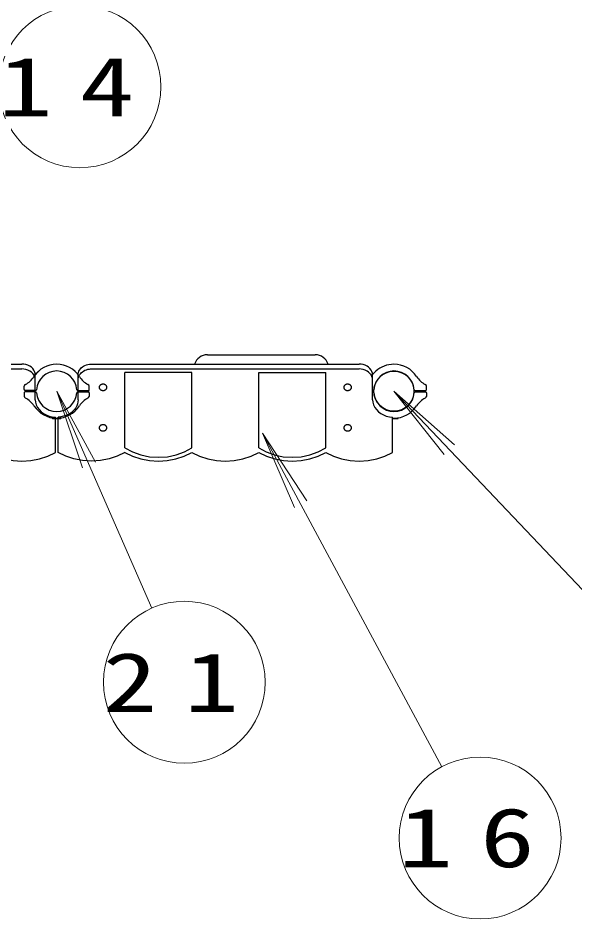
# Model space of a CAD drawing. Units: millimetres on the paper, scale 1:60. Extents: x -385 to 0, y -594 to 267.
# Drawn here: x -197.54 to -176.9, y 121.18 to 154.57 of the extents above; entities that cross this region are included whole.
import ezdxf

# ---------------------------------------------------------------- set-up
doc = ezdxf.new("R2010")
doc.units = ezdxf.units.MM
doc.layers.add('LY_1', color=7, linetype='Continuous', lineweight=25)
doc.styles.add('ＭＳ ゴシック', font='')
doc.styles.get('ＭＳ ゴシック').set_extended_font_data('MS Gothic')

msp = doc.modelspace()

# ---------------------------------------------------------------- linework, layer by layer
at = {"layer": 'LY_1'}
for p, q in [((-190.524, 142.09), (-186.524, 142.09)), ((-207.315, 141.748), (-197.4, 141.748)), ((-194.815, 141.748), (-184.9, 141.748)), ((-207.315, 141.567), (-197.4, 141.567)), ((-196.9, 140.425), (-196.9, 141.339)), ((-195.315, 140.425), (-195.315, 141.339)), ((-194.815, 141.567), (-184.9, 141.567)), ((-193.578, 138.643), (-193.578, 141.43)), ((-191.098, 141.43), (-193.578, 141.43)), ((-191.098, 138.643), (-191.098, 141.43)), ((-188.618, 141.43), (-186.138, 141.43)), ((-188.618, 138.643), (-188.618, 141.43)), ((-186.138, 138.643), (-186.138, 141.43)), ((-184.4, 140.425), (-184.4, 141.339)), ((-197.315, 140.799), (-197.31, 140.921)), ((-197.315, 140.68), (-197.31, 140.549)), ((-196.889, 140.765), (-197.281, 140.765)), ((-196.889, 140.715), (-197.281, 140.715)), ((-195.326, 140.765), (-194.934, 140.765)), ((-195.326, 140.715), (-194.934, 140.715)), ((-194.9, 140.799), (-194.905, 140.921)), ((-194.9, 140.68), (-194.905, 140.549)), ((-184.389, 140.765), (-184.4, 140.765)), ((-184.389, 140.715), (-184.4, 140.715)), ((-182.826, 140.765), (-182.434, 140.765)), ((-182.826, 140.715), (-182.434, 140.715)), ((-182.4, 140.799), (-182.405, 140.921)), ((-182.4, 140.68), (-182.405, 140.549)), ((-196.274, 139.754), (-196.274, 139.751)), ((-196.158, 138.473), (-196.158, 139.777)), ((-196.058, 138.473), (-196.058, 139.777)), ((-195.941, 139.754), (-195.941, 139.751)), ((-183.658, 138.473), (-183.658, 139.777)), ((-183.441, 139.754), (-183.441, 139.751))]:
    msp.add_line(p, q, dxfattribs=at)
at = {"layer": 'LY_1', "lineweight": 13}
for p, q in [((-196.108, 140.74), (-195.147, 137.898)), ((-196.108, 140.74), (-194.668, 138.108)), ((-192.582, 132.7), (-196.108, 140.74)), ((-183.608, 140.74), (-181.741, 138.391)), ((-183.608, 140.74), (-181.362, 138.751)), ((-175.446, 132.13), (-183.608, 140.74)), ((-188.477, 139.185), (-187.293, 136.429)), ((-188.477, 139.185), (-186.832, 136.677)), ((-181.833, 126.82), (-188.477, 139.185))]:
    msp.add_line(p, q, dxfattribs=at)
at = {"layer": 'LY_1'}
for points in [[(-196.9, 141.339), (-196.906, 141.403), (-196.925, 141.465), (-196.955, 141.525), (-196.996, 141.579), (-197.046, 141.628), (-197.106, 141.67), (-197.173, 141.704), (-197.246, 141.728), (-197.322, 141.743), (-197.4, 141.748)], [(-195.315, 141.339), (-195.312, 141.387), (-195.301, 141.434), (-195.284, 141.48), (-195.261, 141.525), (-195.231, 141.566), (-195.195, 141.605), (-195.154, 141.639), (-195.109, 141.67), (-195.059, 141.696), (-195.006, 141.717), (-194.951, 141.733), (-194.893, 141.743), (-194.854, 141.747), (-194.815, 141.748)], [(-184.4, 141.339), (-184.406, 141.403), (-184.425, 141.465), (-184.455, 141.525), (-184.496, 141.579), (-184.546, 141.628), (-184.606, 141.67), (-184.673, 141.704), (-184.746, 141.728), (-184.822, 141.743), (-184.9, 141.748)], [(-196.9, 141.157), (-196.906, 141.221), (-196.925, 141.283), (-196.955, 141.343), (-196.996, 141.398), (-197.046, 141.447), (-197.106, 141.488), (-197.173, 141.522), (-197.246, 141.546), (-197.322, 141.561), (-197.4, 141.567)], [(-195.315, 141.157), (-195.312, 141.205), (-195.301, 141.253), (-195.284, 141.299), (-195.261, 141.343), (-195.231, 141.384), (-195.195, 141.423), (-195.154, 141.458), (-195.109, 141.488), (-195.059, 141.514), (-195.006, 141.535), (-194.951, 141.551), (-194.893, 141.561), (-194.854, 141.565), (-194.815, 141.567)], [(-184.4, 141.157), (-184.406, 141.221), (-184.425, 141.283), (-184.455, 141.343), (-184.496, 141.398), (-184.546, 141.447), (-184.606, 141.488), (-184.673, 141.522), (-184.746, 141.546), (-184.822, 141.561), (-184.9, 141.567)], [(-196.9, 140.425), (-196.891, 140.328), (-196.864, 140.232), (-196.82, 140.142), (-196.76, 140.057), (-196.685, 139.981), (-196.597, 139.915), (-196.498, 139.86), (-196.39, 139.819), (-196.276, 139.791), (-196.158, 139.777)], [(-195.315, 140.425), (-195.321, 140.348), (-195.338, 140.272), (-195.365, 140.198), (-195.404, 140.127), (-195.452, 140.06), (-195.51, 139.999), (-195.576, 139.944), (-195.65, 139.895), (-195.73, 139.854), (-195.816, 139.822), (-195.906, 139.797), (-195.998, 139.782), (-196.028, 139.779), (-196.058, 139.777)], [(-184.4, 140.425), (-184.391, 140.328), (-184.364, 140.232), (-184.32, 140.142), (-184.26, 140.057), (-184.185, 139.981), (-184.097, 139.915), (-183.998, 139.86), (-183.89, 139.819), (-183.776, 139.791), (-183.658, 139.777)], [(-193.578, 138.643), (-193.299, 138.492), (-192.994, 138.381), (-192.67, 138.313), (-192.338, 138.29), (-192.005, 138.313), (-191.681, 138.381), (-191.376, 138.492), (-191.098, 138.643)], [(-188.618, 138.643), (-188.339, 138.492), (-188.034, 138.381), (-187.71, 138.313), (-187.378, 138.29), (-187.045, 138.313), (-186.721, 138.381), (-186.416, 138.492), (-186.138, 138.643)], [(-198.638, 138.473), (-198.354, 138.335), (-198.047, 138.235), (-197.726, 138.174), (-197.398, 138.153), (-197.069, 138.174), (-196.748, 138.235), (-196.442, 138.335), (-196.158, 138.473)], [(-193.578, 138.473), (-193.862, 138.335), (-194.168, 138.235), (-194.489, 138.174), (-194.818, 138.153), (-195.146, 138.174), (-195.467, 138.235), (-195.774, 138.335), (-196.058, 138.473)], [(-193.578, 138.473), (-193.294, 138.335), (-192.987, 138.235), (-192.666, 138.174), (-192.338, 138.153), (-192.009, 138.174), (-191.688, 138.235), (-191.382, 138.335), (-191.098, 138.473)], [(-191.098, 138.473), (-190.814, 138.335), (-190.507, 138.235), (-190.186, 138.174), (-189.858, 138.153), (-189.529, 138.174), (-189.208, 138.235), (-188.902, 138.335), (-188.618, 138.473)], [(-188.618, 138.473), (-188.334, 138.335), (-188.027, 138.235), (-187.706, 138.174), (-187.378, 138.153), (-187.049, 138.174), (-186.728, 138.235), (-186.422, 138.335), (-186.138, 138.473)], [(-186.138, 138.473), (-185.854, 138.335), (-185.547, 138.235), (-185.226, 138.174), (-184.898, 138.153), (-184.569, 138.174), (-184.248, 138.235), (-183.942, 138.335), (-183.658, 138.473)]]:
    msp.add_lwpolyline(points, dxfattribs=at)
for points in [[(-194.249, 140.884), (-194.25, 140.894), (-194.251, 140.904), (-194.254, 140.914), (-194.258, 140.924), (-194.262, 140.933), (-194.268, 140.942), (-194.275, 140.95), (-194.282, 140.958), (-194.291, 140.966), (-194.3, 140.973), (-194.31, 140.979), (-194.32, 140.984), (-194.331, 140.989), (-194.342, 140.993), (-194.354, 140.996), (-194.366, 140.998), (-194.379, 140.999), (-194.391, 141), (-194.403, 140.999), (-194.415, 140.998), (-194.428, 140.996), (-194.439, 140.993), (-194.451, 140.989), (-194.462, 140.984), (-194.472, 140.979), (-194.482, 140.973), (-194.491, 140.966), (-194.499, 140.958), (-194.507, 140.95), (-194.514, 140.942), (-194.519, 140.933), (-194.524, 140.924), (-194.528, 140.914), (-194.53, 140.904), (-194.532, 140.894), (-194.533, 140.884), (-194.532, 140.874), (-194.53, 140.864), (-194.528, 140.854), (-194.524, 140.844), (-194.519, 140.835), (-194.514, 140.826), (-194.507, 140.817), (-194.499, 140.809), (-194.491, 140.802), (-194.482, 140.795), (-194.472, 140.789), (-194.462, 140.783), (-194.451, 140.779), (-194.439, 140.775), (-194.428, 140.772), (-194.415, 140.77), (-194.403, 140.768), (-194.391, 140.768), (-194.379, 140.768), (-194.366, 140.77), (-194.354, 140.772), (-194.342, 140.775), (-194.331, 140.779), (-194.32, 140.783), (-194.31, 140.789), (-194.3, 140.795), (-194.291, 140.802), (-194.282, 140.809), (-194.275, 140.817), (-194.268, 140.826), (-194.262, 140.835), (-194.258, 140.844), (-194.254, 140.854), (-194.251, 140.864), (-194.25, 140.874)], [(-185.183, 140.884), (-185.183, 140.894), (-185.185, 140.904), (-185.187, 140.914), (-185.191, 140.924), (-185.196, 140.933), (-185.202, 140.942), (-185.208, 140.95), (-185.216, 140.958), (-185.224, 140.966), (-185.233, 140.973), (-185.243, 140.979), (-185.253, 140.984), (-185.264, 140.989), (-185.276, 140.993), (-185.288, 140.996), (-185.3, 140.998), (-185.312, 140.999), (-185.324, 141), (-185.337, 140.999), (-185.349, 140.998), (-185.361, 140.996), (-185.373, 140.993), (-185.384, 140.989), (-185.395, 140.984), (-185.405, 140.979), (-185.415, 140.973), (-185.424, 140.966), (-185.433, 140.958), (-185.44, 140.95), (-185.447, 140.942), (-185.453, 140.933), (-185.457, 140.924), (-185.461, 140.914), (-185.464, 140.904), (-185.465, 140.894), (-185.466, 140.884), (-185.465, 140.874), (-185.464, 140.864), (-185.461, 140.854), (-185.457, 140.844), (-185.453, 140.835), (-185.447, 140.826), (-185.44, 140.817), (-185.433, 140.809), (-185.424, 140.802), (-185.415, 140.795), (-185.405, 140.789), (-185.395, 140.783), (-185.384, 140.779), (-185.373, 140.775), (-185.361, 140.772), (-185.349, 140.77), (-185.337, 140.768), (-185.324, 140.768), (-185.312, 140.768), (-185.3, 140.77), (-185.288, 140.772), (-185.276, 140.775), (-185.264, 140.779), (-185.253, 140.783), (-185.243, 140.789), (-185.233, 140.795), (-185.224, 140.802), (-185.216, 140.809), (-185.208, 140.817), (-185.202, 140.826), (-185.196, 140.835), (-185.191, 140.844), (-185.187, 140.854), (-185.185, 140.864), (-185.183, 140.874)], [(-194.249, 139.382), (-194.25, 139.392), (-194.251, 139.402), (-194.254, 139.412), (-194.258, 139.422), (-194.262, 139.431), (-194.268, 139.44), (-194.275, 139.449), (-194.282, 139.457), (-194.291, 139.464), (-194.3, 139.471), (-194.31, 139.477), (-194.32, 139.483), (-194.331, 139.487), (-194.342, 139.491), (-194.354, 139.494), (-194.366, 139.496), (-194.379, 139.498), (-194.391, 139.498), (-194.403, 139.498), (-194.415, 139.496), (-194.428, 139.494), (-194.439, 139.491), (-194.451, 139.487), (-194.462, 139.483), (-194.472, 139.477), (-194.482, 139.471), (-194.491, 139.464), (-194.499, 139.457), (-194.507, 139.449), (-194.514, 139.44), (-194.519, 139.431), (-194.524, 139.422), (-194.528, 139.412), (-194.53, 139.402), (-194.532, 139.392), (-194.533, 139.382), (-194.532, 139.372), (-194.53, 139.362), (-194.528, 139.352), (-194.524, 139.342), (-194.519, 139.333), (-194.514, 139.324), (-194.507, 139.316), (-194.499, 139.308), (-194.491, 139.3), (-194.482, 139.293), (-194.472, 139.287), (-194.462, 139.282), (-194.451, 139.277), (-194.439, 139.273), (-194.428, 139.27), (-194.415, 139.268), (-194.403, 139.266), (-194.391, 139.266), (-194.379, 139.266), (-194.366, 139.268), (-194.354, 139.27), (-194.342, 139.273), (-194.331, 139.277), (-194.32, 139.282), (-194.31, 139.287), (-194.3, 139.293), (-194.291, 139.3), (-194.282, 139.308), (-194.275, 139.316), (-194.268, 139.324), (-194.262, 139.333), (-194.258, 139.342), (-194.254, 139.352), (-194.251, 139.362), (-194.25, 139.372)], [(-185.183, 139.382), (-185.183, 139.392), (-185.185, 139.402), (-185.187, 139.412), (-185.191, 139.422), (-185.196, 139.431), (-185.202, 139.44), (-185.208, 139.449), (-185.216, 139.457), (-185.224, 139.464), (-185.233, 139.471), (-185.243, 139.477), (-185.253, 139.483), (-185.264, 139.487), (-185.276, 139.491), (-185.288, 139.494), (-185.3, 139.496), (-185.312, 139.498), (-185.324, 139.498), (-185.337, 139.498), (-185.349, 139.496), (-185.361, 139.494), (-185.373, 139.491), (-185.384, 139.487), (-185.395, 139.483), (-185.405, 139.477), (-185.415, 139.471), (-185.424, 139.464), (-185.433, 139.457), (-185.44, 139.449), (-185.447, 139.44), (-185.453, 139.431), (-185.457, 139.422), (-185.461, 139.412), (-185.464, 139.402), (-185.465, 139.392), (-185.466, 139.382), (-185.465, 139.372), (-185.464, 139.362), (-185.461, 139.352), (-185.457, 139.342), (-185.453, 139.333), (-185.447, 139.324), (-185.44, 139.316), (-185.433, 139.308), (-185.424, 139.3), (-185.415, 139.293), (-185.405, 139.287), (-185.395, 139.282), (-185.384, 139.277), (-185.373, 139.273), (-185.361, 139.27), (-185.349, 139.268), (-185.337, 139.266), (-185.324, 139.266), (-185.312, 139.266), (-185.3, 139.268), (-185.288, 139.27), (-185.276, 139.273), (-185.264, 139.277), (-185.253, 139.282), (-185.243, 139.287), (-185.233, 139.293), (-185.224, 139.3), (-185.216, 139.308), (-185.208, 139.316), (-185.202, 139.324), (-185.196, 139.333), (-185.191, 139.342), (-185.187, 139.352), (-185.185, 139.362), (-185.183, 139.372)]]:
    msp.add_lwpolyline(points, close=True, dxfattribs=at)
at = {"layer": 'LY_1', "lineweight": 13}
for centre in [(-195.248, 152.024), (-191.377, 129.953), (-180.413, 124.178)]:
    msp.add_circle(centre, 3, dxfattribs=at)
at = {"layer": 'LY_1'}
msp.add_circle((-183.608, 140.74), 0.743, dxfattribs=at)
for centre, radius, start, end in [((-190.524, 141.59), 0.5, 90, 161.541), ((-186.524, 141.59), 0.5, 18.459, 90), ((-196.108, 140.74), 1, 90, 147.2728), ((-196.108, 140.74), 1, 32.7272, 90), ((-183.608, 140.74), 1, 90, 132.2172), ((-183.608, 140.74), 1, 32.7272, 90), ((-197.65, 141.731), 0.833, 297.4588, 327.2728), ((-198.235, 143.085), 2.167, 307.9723, 312.2172), ((-196.108, 140.74), 0.75, 4.2707, 175.7293), ((-193.98, 143.085), 2.167, 227.7828, 232.0277), ((-194.565, 141.731), 0.833, 212.7272, 242.5412), ((-185.735, 143.085), 2.167, 307.9723, 312.2172), ((-183.608, 140.74), 0.75, 4.2707, 175.7293), ((-182.065, 141.731), 0.833, 212.7272, 242.5412), ((-197.227, 140.918), 0.0833, 117.4588, 178), ((-194.988, 140.918), 0.0833, 2, 62.5412), ((-182.488, 140.918), 0.0833, 2, 62.5412), ((-197.281, 140.798), 0.0333, 178, 270), ((-197.281, 140.682), 0.0333, 90, 182), ((-196.889, 140.798), 0.0333, 270, 355.7293), ((-196.889, 140.682), 0.0333, 4.2707, 90), ((-196.108, 140.74), 0.75, 184.2707, 355.7293), ((-195.326, 140.798), 0.0333, 184.2707, 270), ((-195.326, 140.682), 0.0333, 90, 175.7293), ((-194.934, 140.798), 0.0333, 270, 2), ((-194.934, 140.682), 0.0333, 358, 90), ((-184.389, 140.798), 0.0333, 270, 355.7293), ((-184.389, 140.682), 0.0333, 4.2707, 90), ((-183.608, 140.74), 0.75, 184.2707, 355.7293), ((-182.826, 140.798), 0.0333, 184.2707, 270), ((-182.826, 140.682), 0.0333, 90, 175.7293), ((-182.434, 140.798), 0.0333, 270, 2), ((-182.434, 140.682), 0.0333, 358, 90), ((-197.227, 140.562), 0.0833, 182, 242.5412), ((-197.65, 139.749), 0.833, 32.7272, 62.5412), ((-194.565, 139.749), 0.833, 117.4588, 147.2728), ((-194.988, 140.562), 0.0833, 297.4588, 358), ((-182.065, 139.749), 0.833, 117.4588, 147.2728), ((-182.488, 140.562), 0.0833, 297.4588, 358), ((-196.108, 140.74), 1, 212.7272, 270), ((-196.108, 140.74), 1, 270, 327.2728), ((-183.608, 140.74), 1, 270, 327.2728), ((-196.258, 139.751), 0.0167, 180, 261.3731), ((-196.108, 140.74), 1.017, 261.3731, 270), ((-196.108, 140.74), 1.017, 270, 278.6269), ((-195.958, 139.751), 0.0167, 278.6269, 0), ((-183.608, 140.74), 1, 267.134, 270), ((-183.608, 140.74), 1.017, 267.181, 270), ((-183.608, 140.74), 1.017, 270, 278.6269), ((-183.458, 139.751), 0.0167, 278.6269, 0)]:
    msp.add_arc(centre, radius, start, end, dxfattribs=at)

# ---------------------------------------------------------------- texts
at = {"layer": 'LY_1', "char_height": 2.199, "attachment_point": 5, "style": 'ＭＳ ゴシック'}
for s, insert in [('\\T1.5;\\W1.35;14', (-195.248, 152.024)), ('\\T1.5;\\W1.35;21', (-191.377, 129.953)), ('\\T1.5;\\W1.35;16', (-180.413, 124.178))]:
    msp.add_mtext(s, dxfattribs=dict(at, insert=insert))

doc.saveas('drawing.dxf')
